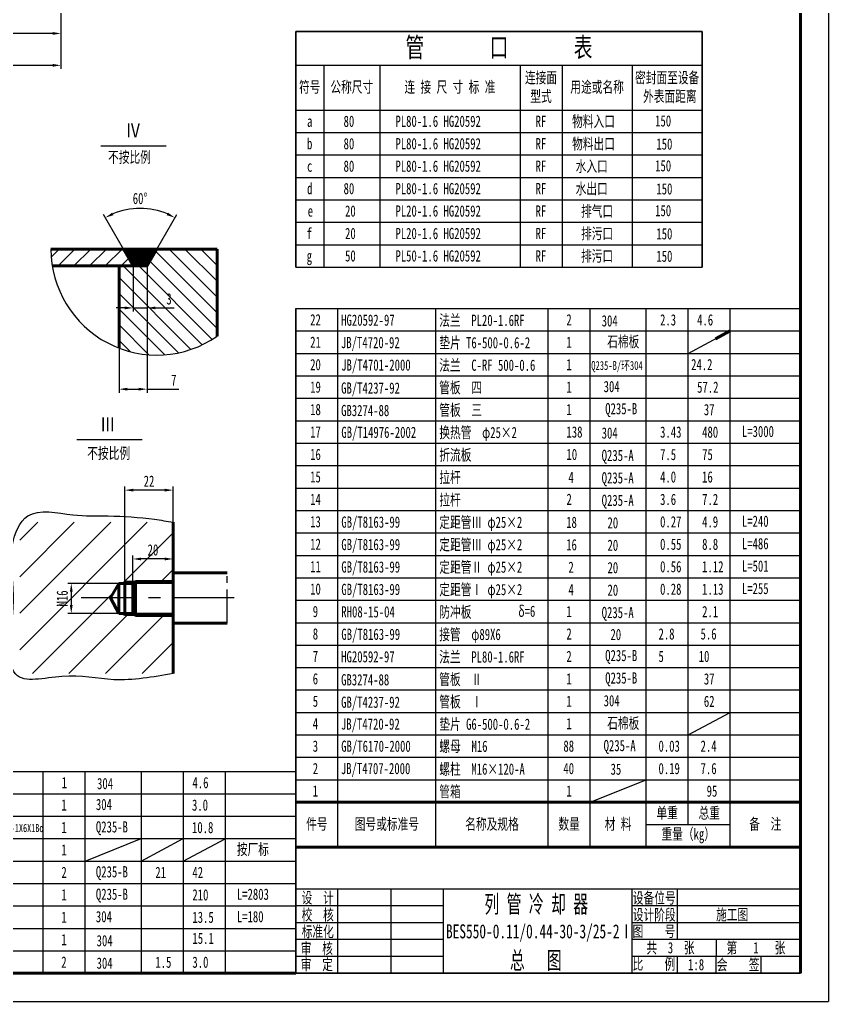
# Model space of a CAD drawing. Header units: millimetres. Extents: x 14092 to 63012, y 39469 to 71324.
# Drawn here: x 18512 to 20820, y 39469 to 42269 of the extents above; entities that cross this region are included whole.
import ezdxf
from ezdxf.enums import TextEntityAlignment as Align

# ---------------------------------------------------------------- set-up
doc = ezdxf.new("R2010")
doc.units = ezdxf.units.MM
for name, pattern in [('CENTER', [50.8, 31.75, -6.35, 6.35, -6.35]), ('CENTERX2', [4, 2.5, -0.5, 0.5, -0.5]), ('PHANTOM2', [31.75, 15.875, -3.175, 3.175, -3.175, 3.175, -3.175])]:
    doc.linetypes.add(name, pattern=pattern)
doc.layers.get('0').update_dxf_attribs({"lineweight": 60})
doc.layers.get('DEFPOINTS').update_dxf_attribs({"color": 1, "linetype": 'PHANTOM2', "lineweight": 30})
doc.layers.add('CCX', color=1, linetype='Continuous', lineweight=30)
doc.layers.add('DD', color=1, linetype='CENTER', lineweight=30)
doc.styles.add('HZ', font='SIMFANG.TTF', dxfattribs={"width": 0.7})
doc.styles.add('HZ123', font='SIMFANG.TTF', dxfattribs={"width": 0.7, "height": 2.5})
doc.styles.add('HZTXT', font='SIMFANG.TTF', dxfattribs={"width": 0.7, "height": 2.5})
doc.dimstyles.new('ISO-25$0', dxfattribs={"dimscale": 8, "dimtxt": 4, "dimasz": 3, "dimexe": 1.25, "dimexo": 0, "dimgap": 1.2, "dimtad": 1, "dimdec": 0, "dimtxsty": 'HZ', "dimcen": 0, "dimclrd": 256, "dimclrt": 256, "dimadec": 0, "dimazin": 0, "dimtm": 1e-09, "dimtfac": 8, "dimtdec": 0, "dimtmove": 0, "dimatfit": 2, "dimfxl": 1, "dimlwd": -1, "dimarcsym": 0})
doc.dimstyles.new('ISO-25$2', dxfattribs={"dimscale": 8, "dimtxt": 4, "dimasz": 3, "dimexe": 1.25, "dimexo": 0, "dimgap": 1.5, "dimtad": 2, "dimtih": 1, "dimtoh": 1, "dimdec": 0, "dimdsep": 46, "dimtxsty": 'HZ', "dimcen": 3, "dimadec": 0, "dimazin": 0, "dimtm": 1e-09, "dimtfac": 8, "dimtdec": 0, "dimtmove": 0, "dimatfit": 3, "dimfxl": 1, "dimarcsym": 0})

# ---------------------------------------------------------------- blocks, each defined once
blk = doc.blocks.new('*D51')
at = {"layer": 'CCX', "color": 0, "lineweight": -2}
for p, q in [((18835.5, 41566.5), (18835.5, 41436.8)), ((18875.5, 41566.5), (18875.5, 41436.8))]:
    blk.add_line(p, q, dxfattribs=at)
at = {"layer": 'CCX'}
for p, q in [((18811.5, 41446.8), (18787.5, 41446.8)), ((18835.5, 41446.8), (18875.5, 41446.8)), ((18899.5, 41446.8), (18952.5, 41446.8))]:
    blk.add_line(p, q, dxfattribs=at)
for points in [[(18811.5, 41450.8), (18811.5, 41442.8), (18835.5, 41446.8)], [(18899.5, 41450.8), (18899.5, 41442.8), (18875.5, 41446.8)]]:
    blk.add_solid(points, dxfattribs=at)
at = {"layer": 'DEFPOINTS', "color": 0}
for p in [(18835.5, 41566.5), (18875.5, 41566.5), (18835.5, 41446.8)]:
    blk.add_point(p, dxfattribs=at)
at = {"layer": 'CCX', "insert": (18938, 41472.4), "char_height": 32, "attachment_point": 5, "style": 'HZ'}
blk.add_mtext('3', dxfattribs=at)
blk = doc.blocks.new('*D52')
at = {"layer": 'CCX', "color": 0, "lineweight": -2}
for p, q in [((18795.5, 41566.5), (18795.5, 41205.1)), ((18875.5, 41566.5), (18875.5, 41205.1))]:
    blk.add_line(p, q, dxfattribs=at)
at = {"layer": 'CCX'}
for p, q in [((18819.5, 41215.1), (18851.5, 41215.1)), ((18875.5, 41215.1), (18966.4, 41215.1))]:
    blk.add_line(p, q, dxfattribs=at)
for points in [[(18819.5, 41219.1), (18819.5, 41211.1), (18795.5, 41215.1)], [(18851.5, 41219.1), (18851.5, 41211.1), (18875.5, 41215.1)]]:
    blk.add_solid(points, dxfattribs=at)
at = {"layer": 'DEFPOINTS', "color": 0}
for p in [(18795.5, 41566.5), (18875.5, 41566.5), (18875.5, 41215.1)]:
    blk.add_point(p, dxfattribs=at)
at = {"layer": 'CCX', "insert": (18951.7, 41240.7), "char_height": 32, "attachment_point": 5, "style": 'HZ'}
blk.add_mtext('7', dxfattribs=at)
blk = doc.blocks.new('*D53')
at = {"layer": 'CCX', "color": 0, "lineweight": -2}
for p, q in [((18807.8, 41614.5), (18751.1, 41712.8)), ((18903.2, 41614.5), (18960, 41712.8))]:
    blk.add_line(p, q, dxfattribs=at)
blk.add_arc((18855.5, 41531.8), 198.9, 66.9162, 113.0838, dxfattribs=at)
at = {"layer": 'CCX', "color": 0}
for points in [[(18779.3, 41711.3), (18775.7, 41718.4), (18756.1, 41704.1)], [(18935.3, 41718.4), (18931.7, 41711.3), (18955, 41704.1)]]:
    blk.add_solid(points, dxfattribs=at)
at = {"layer": 'DEFPOINTS', "color": 0}
for p in [(18890.1, 41727.8), (18807.8, 41614.5), (18903.2, 41614.5), (18835.5, 41566.5), (18875.5, 41566.5)]:
    blk.add_point(p, dxfattribs=at)
at = {"layer": 'CCX', "color": 0, "insert": (18855.5, 41758.8), "char_height": 32, "attachment_point": 5, "style": 'HZ'}
blk.add_mtext('60°', dxfattribs=at)
blk = doc.blocks.new('*D54')
at = {"layer": 'CCX', "color": 0, "lineweight": -2}
for p, q in [((18794.8, 40661.3), (18649.1, 40661.3)), ((18794.8, 40575.1), (18649.1, 40575.1))]:
    blk.add_line(p, q, dxfattribs=at)
at = {"layer": 'CCX'}
blk.add_line((18659.1, 40637.3), (18659.1, 40599.1), dxfattribs=at)
for points in [[(18655.1, 40637.3), (18663.1, 40637.3), (18659.1, 40661.3)], [(18655.1, 40599.1), (18663.1, 40599.1), (18659.1, 40575.1)]]:
    blk.add_solid(points, dxfattribs=at)
at = {"layer": 'DEFPOINTS', "color": 0}
for p in [(18794.8, 40661.3), (18659.1, 40575.1), (18794.8, 40575.1)]:
    blk.add_point(p, dxfattribs=at)
at = {"layer": 'CCX', "insert": (18633.5, 40618.2), "char_height": 32, "attachment_point": 5, "rotation": 90, "style": 'HZ'}
blk.add_mtext('M16', dxfattribs=at)
blk = doc.blocks.new('*D55')
at = {"layer": 'CCX', "color": 0, "lineweight": -2}
for p, q in [((18834.6, 40661.3), (18834.6, 40740.8)), ((18949.9, 40691.7), (18949.9, 40740.8))]:
    blk.add_line(p, q, dxfattribs=at)
at = {"layer": 'CCX'}
blk.add_line((18925.9, 40730.8), (18858.6, 40730.8), dxfattribs=at)
for points in [[(18858.6, 40734.8), (18858.6, 40726.8), (18834.6, 40730.8)], [(18925.9, 40734.8), (18925.9, 40726.8), (18949.9, 40730.8)]]:
    blk.add_solid(points, dxfattribs=at)
at = {"layer": 'DEFPOINTS', "color": 0}
for p in [(18834.6, 40730.8), (18949.9, 40691.7), (18834.6, 40661.3)]:
    blk.add_point(p, dxfattribs=at)
at = {"layer": 'CCX', "insert": (18892.3, 40756.4), "char_height": 32, "attachment_point": 5, "style": 'HZ'}
blk.add_mtext('20', dxfattribs=at)
blk = doc.blocks.new('*D56')
at = {"layer": 'CCX', "color": 0, "lineweight": -2}
for p, q in [((18812, 40667), (18812, 40937.1)), ((18949.9, 40691.7), (18949.9, 40937.1))]:
    blk.add_line(p, q, dxfattribs=at)
at = {"layer": 'CCX'}
blk.add_line((18925.9, 40927.1), (18836, 40927.1), dxfattribs=at)
for points in [[(18836, 40931.1), (18836, 40923.1), (18812, 40927.1)], [(18925.9, 40931.1), (18925.9, 40923.1), (18949.9, 40927.1)]]:
    blk.add_solid(points, dxfattribs=at)
at = {"layer": 'DEFPOINTS', "color": 0}
for p in [(18812, 40927.1), (18949.9, 40691.7), (18812, 40667)]:
    blk.add_point(p, dxfattribs=at)
at = {"layer": 'CCX', "insert": (18881, 40952.7), "char_height": 32, "attachment_point": 5, "style": 'HZ'}
blk.add_mtext('22', dxfattribs=at)
blk = doc.blocks.new('*D176')
at = {"layer": 'CCX', "color": 0, "lineweight": -2}
for p, q in [((18629.6, 42974.2), (18629.6, 42219.6)), ((18285.6, 42683.2), (18285.6, 42219.6))]:
    blk.add_line(p, q, dxfattribs=at)
at = {"layer": 'CCX'}
blk.add_line((18605.6, 42229.6), (18309.6, 42229.6), dxfattribs=at)
for points in [[(18309.6, 42233.6), (18309.6, 42225.6), (18285.6, 42229.6)], [(18605.6, 42233.6), (18605.6, 42225.6), (18629.6, 42229.6)]]:
    blk.add_solid(points, dxfattribs=at)
at = {"layer": 'DEFPOINTS', "color": 0}
for p in [(18629.6, 42974.2), (18285.6, 42683.2), (18285.6, 42229.6)]:
    blk.add_point(p, dxfattribs=at)
at = {"layer": 'CCX', "insert": (18443.1, 42255.2), "char_height": 32, "attachment_point": 5, "style": 'HZ'}
blk.add_mtext('350', dxfattribs=at)
blk = doc.blocks.new('*D178')
at = {"layer": 'CCX', "color": 0, "lineweight": -2}
for p, q in [((14846, 42974.2), (14846, 42128.7)), ((18629.6, 42974.2), (18629.6, 42128.7))]:
    blk.add_line(p, q, dxfattribs=at)
at = {"layer": 'CCX'}
blk.add_line((14870, 42138.7), (18605.6, 42138.7), dxfattribs=at)
for points in [[(14870, 42142.7), (14870, 42134.7), (14846, 42138.7)], [(18605.6, 42142.7), (18605.6, 42134.7), (18629.6, 42138.7)]]:
    blk.add_solid(points, dxfattribs=at)
at = {"layer": 'DEFPOINTS', "color": 0}
for p in [(14846, 42974.2), (18629.6, 42974.2), (18629.6, 42138.7)]:
    blk.add_point(p, dxfattribs=at)
at = {"layer": 'CCX', "insert": (16605, 42164.3), "char_height": 32, "attachment_point": 5, "style": 'HZ'}
blk.add_mtext('3813', dxfattribs=at)

msp = doc.modelspace()

# ---------------------------------------------------------------- hatches: boundary and pattern name
at = {"layer": 'CCX'}
h = msp.add_hatch(dxfattribs=at)
h.set_pattern_fill('ANSI31', color=256, scale=10, style=0)
h.set_pattern_definition([(45, (1696.78, 260.283), (-22.45064, 22.45064), [])])
h.paths.add_polyline_path([(18835.5, 41566.5), (18807.8, 41614.5), (18601.1, 41614.5, 0.039907), (18604.9, 41566.5)])
h = msp.add_hatch(dxfattribs=at)
h.set_pattern_fill('ANSI31', color=256, scale=10, angle=90, style=0)
h.set_pattern_definition([(135, (1696.78, 260.283), (-22.45064, -22.45064), [])])
h.paths.add_polyline_path([(19075.5, 41614.5), (18903.2, 41614.5), (18875.5, 41566.5), (18795.5, 41566.5), (18795.5, 41332.2, 0.247713), (19075.5, 41366.3)])
h.paths.add_polyline_path([(18925.2, 41496.4), (18950.9, 41496.4), (18950.9, 41448.4), (18925.2, 41448.4)], flags=24)
h = msp.add_hatch(dxfattribs=at)
h.set_pattern_fill('ANSI37', color=256, scale=0.2, style=0)
h.set_pattern_definition([(45, (1517.3898, 0), (-0.449012806, 0.449012806), []), (135, (1517.3898, 0), (-0.449012806, -0.449012806), [])])
h.paths.add_polyline_path([(18807.8, 41614.5), (18835.5, 41566.5), (18875.5, 41566.5), (18903.2, 41614.5)])
h = msp.add_hatch(dxfattribs=at)
h.set_pattern_fill('ANSI31', color=256, scale=23.206674, angle=-180, style=0)
h.set_pattern_definition([(225, (37801.52, 41421.866), (52.10047, -52.10047), [])])
h.paths.add_polyline_path([(18512.1, 40835.9), (18512.1, 40403.9), (18949.9, 40403.9), (18949.9, 40569.4), (18812, 40569.4), (18812, 40575.1), (18794.8, 40575.1), (18770.9, 40619.9), (18794.8, 40661.3), (18812, 40661.3), (18812, 40667), (18949.9, 40667), (18949.9, 40691.7), (18949.9, 40835.9)])
h.paths.add_polyline_path([(18915.1, 40731.4), (18869.4, 40731.4), (18869.4, 40773.4), (18915.1, 40773.4)], flags=24)
h.paths.add_polyline_path([(18667.5, 40651.8), (18667.5, 40584.6), (18625.5, 40584.6), (18625.5, 40651.8)], flags=24)

# ---------------------------------------------------------------- linework, layer by layer
for p, q in [((20739.9, 44141.1), (20739.9, 39549.1)), ((18601.1, 41614.5), (19075.5, 41614.5)), ((18835.5, 41566.5), (18807.8, 41614.5)), ((18875.5, 41566.5), (18903.2, 41614.5)), ((19075.5, 41614.5), (19075.5, 41366.3)), ((18604.9, 41566.5), (18875.5, 41566.5)), ((18795.5, 41566.5), (18795.5, 41332.2)), ((20539.9, 41381.1), (20497.3, 41358.3)), ((20497.3, 41358.3), (20497.3, 41358.3)), ((18949.9, 40403.9), (18949.9, 40691.7)), ((18949.9, 40691.7), (19104.1, 40691.7)), ((18949.9, 40548.1), (18949.9, 40691.7)), ((18794.8, 40661.3), (18770.9, 40619.9)), ((18794.8, 40575.1), (18794.8, 40661.3)), ((18834.6, 40661.3), (18794.8, 40661.3)), ((18812, 40569.4), (18812, 40667)), ((18842.3, 40667), (18834.6, 40661.3)), ((18834.6, 40575.1), (18834.6, 40661.3)), ((18842.3, 40569.4), (18842.3, 40667)), ((18949.9, 40667), (18842.3, 40667)), ((18770.9, 40619.9), (18794.8, 40575.1)), ((18834.6, 40575.1), (18794.8, 40575.1)), ((18842.3, 40569.4), (18834.6, 40575.1)), ((18949.9, 40569.4), (18842.3, 40569.4)), ((18949.9, 40548.1), (19104.1, 40548.1)), ((19299.9, 40037.1), (20739.9, 40037.1)), ((19299.9, 40037.1), (20739.9, 40037.1)), ((19299.9, 39909.1), (20739.9, 39909.1))]:
    msp.add_line(p, q)
at = {"lineweight": 35}
for p, q in [((20739.9, 44141.1), (20739.9, 39549.1)), ((19299.9, 41445.1), (19299.9, 39549.1)), ((14291.9, 39549.1), (20739.9, 39549.1))]:
    msp.add_line(p, q, dxfattribs=at)
at = {"color": 0}
for p, q in [((18949.9, 40835.5), (18949.9, 40691.7)), ((17859.9, 39549.1), (19299.9, 39549.1))]:
    msp.add_line(p, q, dxfattribs=at)
at = {"layer": 'CCX'}
for p, q in [((20819.9, 44221.1), (20819.9, 39469.1)), ((19299.8, 42139.2), (20459.8, 42139.2)), ((19379.8, 42139.2), (19379.8, 41755.2)), ((19539.8, 42139.2), (19539.8, 41563.2)), ((19939.8, 42139.2), (19939.8, 41755.2)), ((20059.8, 42139.2), (20059.8, 41755.2)), ((20259.8, 42139.2), (20259.8, 41563.2)), ((19379.8, 42075.2), (19379.8, 41563.2)), ((19539.8, 42075.2), (19539.8, 41691.2)), ((19939.8, 42075.2), (19939.8, 41563.2)), ((20059.8, 42075.2), (20059.8, 41563.2)), ((19299.8, 42011.2), (20459.8, 42011.2)), ((19539.8, 42011.2), (19539.8, 41691.2)), ((19939.8, 42011.2), (19939.8, 41691.2)), ((20059.8, 42011.2), (20059.8, 41691.2)), ((19299.8, 41947.2), (20459.8, 41947.2)), ((19539.8, 41947.2), (19539.8, 41691.2)), ((19939.8, 41947.2), (19939.8, 41691.2)), ((20059.8, 41947.2), (20059.8, 41691.2)), ((19299.8, 41883.2), (20259.8, 41883.2)), ((19299.8, 41883.2), (20459.8, 41883.2)), ((19299.8, 41819.2), (20259.8, 41819.2)), ((19299.8, 41819.2), (20459.8, 41819.2)), ((19299.8, 41755.2), (20259.8, 41755.2)), ((19299.8, 41755.2), (20459.8, 41755.2)), ((19299.8, 41691.2), (20459.8, 41691.2)), ((19299.8, 41627.2), (20459.8, 41627.2)), ((19299.8, 41563.2), (20459.8, 41563.2)), ((19299.9, 41445.1), (20739.9, 41445.1)), ((19419.9, 39909.1), (19419.9, 41445.1)), ((19699.9, 39909.1), (19699.9, 41445.1)), ((20019.9, 39909.1), (20019.9, 41445.1)), ((20139.9, 39909.1), (20139.9, 41445.1)), ((20299.9, 39909.1), (20299.9, 41445.1)), ((20419.9, 39973.1), (20419.9, 41445.1)), ((20539.9, 39909.1), (20539.9, 41445.1)), ((19299.9, 41381.1), (20739.9, 41381.1)), ((20419.9, 41317.1), (20539.9, 41381.1)), ((19299.9, 41317.1), (20739.9, 41317.1)), ((19299.9, 41253.1), (20739.9, 41253.1)), ((19299.9, 41189.1), (20739.9, 41189.1)), ((19299.9, 41125.1), (20739.9, 41125.1)), ((19299.9, 41061.1), (20739.9, 41061.1)), ((19299.9, 40997.1), (20739.9, 40997.1)), ((19299.9, 40933.1), (20739.9, 40933.1)), ((19299.9, 40869.1), (20739.9, 40869.1)), ((19299.9, 40805.1), (20739.9, 40805.1)), ((19299.9, 40741.1), (20739.9, 40741.1)), ((18842.3, 40667), (18812, 40667)), ((18949.9, 40661.3), (18834.6, 40661.3)), ((19299.9, 40677.1), (20739.9, 40677.1)), ((19299.9, 40613.1), (20739.9, 40613.1)), ((18949.9, 40575.1), (18834.6, 40575.1)), ((18842.3, 40569.4), (18812, 40569.4)), ((19299.9, 40549.1), (20739.9, 40549.1)), ((19299.9, 40549.1), (20739.9, 40549.1)), ((19299.9, 40485.1), (20739.9, 40485.1)), ((19299.9, 40421.1), (20739.9, 40421.1)), ((19299.9, 40357.1), (20739.9, 40357.1)), ((19299.9, 40293.1), (20739.9, 40293.1)), ((20419.9, 40229.1), (20539.9, 40293.1)), ((19299.9, 40229.1), (20739.9, 40229.1)), ((19299.9, 40165.1), (20739.9, 40165.1)), ((17858.3, 40125.1), (19299.9, 40125.1)), ((18579.1, 39549.1), (18579.1, 40125.1)), ((18699.2, 39549.1), (18699.2, 40125.1)), ((18859.4, 39549.1), (18859.4, 40125.1)), ((18979.6, 39549.1), (18979.6, 40125.1)), ((19099.7, 39549.1), (19099.7, 40125.1)), ((19299.9, 40101.1), (20739.9, 40101.1)), ((20139.9, 40037.1), (20299.9, 40101.1)), ((20739.9, 39549.1), (20739.9, 40101.1)), ((17858.3, 40061.1), (19299.9, 40061.1)), ((20739.9, 39549.1), (20739.9, 40053.1)), ((17858.3, 39997.1), (19299.9, 39997.1)), ((20299.9, 39973.1), (20539.9, 39973.1)), ((17858.3, 39933.1), (19299.9, 39933.1)), ((18698.4, 39869.1), (18858.4, 39933.1)), ((18858.4, 39869.1), (18978.4, 39933.1)), ((18978.6, 39868.6), (19098.6, 39932.6)), ((17858.3, 39869.1), (19299.9, 39869.1)), ((17858.3, 39805.1), (19299.9, 39805.1)), ((20739.9, 39789.1), (19299.9, 39789.1)), ((19418.8, 39789.1), (19418.8, 39549.1)), ((19570.7, 39789.1), (19570.7, 39549.1)), ((19721.9, 39549.1), (19721.9, 39789.1)), ((20259.9, 39549.1), (20259.9, 39789.1)), ((20387.9, 39789.1), (20387.9, 39645.1)), ((17858.3, 39741.1), (19299.9, 39741.1)), ((19721.9, 39741.1), (19299.9, 39741.1)), ((20739.9, 39741.1), (20259.9, 39741.1)), ((17858.3, 39677.1), (19299.9, 39677.1)), ((19721.9, 39693.1), (19299.9, 39693.1)), ((20739.9, 39693.1), (20259.9, 39693.1)), ((19721.9, 39645.1), (19299.9, 39645.1)), ((20739.9, 39645.1), (20259.9, 39645.1)), ((20499.9, 39645.1), (20499.9, 39597.1)), ((17858.3, 39613.1), (19299.9, 39613.1)), ((19721.9, 39597.1), (19299.9, 39597.1)), ((20739.9, 39597.1), (20259.9, 39597.1)), ((20387.9, 39597.1), (20387.9, 39549.1)), ((20499.9, 39549.1), (20499.9, 39597.1)), ((20627.9, 39549.1), (20627.9, 39597.1)), ((19299.9, 39549.1), (20739.9, 39549.1)), ((19299.9, 39549.1), (20739.9, 39549.1)), ((14091.9, 39469.1), (20819.9, 39469.1))]:
    msp.add_line(p, q, dxfattribs=at)
at = {"layer": 'CCX', "lineweight": 35}
for p, q in [((19299.8, 42235.2), (20459.8, 42235.2)), ((19299.8, 42235.2), (19299.8, 41563.2)), ((20459.8, 42235.2), (20459.8, 41563.2)), ((19299.9, 39909.1), (20739.9, 39909.1))]:
    msp.add_line(p, q, dxfattribs=at)
at = {"layer": 'CCX', "color": 0, "lineweight": -3}
for p, q in [((18743.2, 41909.1), (18929.5, 41909.1)), ((18674.8, 41071.1), (18861.1, 41071.1))]:
    msp.add_line(p, q, dxfattribs=at)
at = {"layer": 'CCX', "linetype": 'PHANTOM2', "ltscale": 6}
msp.add_line((19104.1, 40548.1), (19104.1, 40691.7), dxfattribs=at)
at = {"layer": 'CCX'}
msp.add_arc((18903.2, 41614.5), 302.1, 180, 304.766, dxfattribs=at)
at = {"layer": 'CCX', "end_tangent": (0.999996, 0.002664)}
msp.add_spline([(18949.9, 40403.9), (18780.2, 40386.5), (18632.6, 40395.9), (18500.6, 40402.2), (18484.9, 40483.7), (18494.4, 40627.8), (18491.2, 40772), (18535.2, 40853.4), (18664, 40856.6), (18764.5, 40853.4), (18896.5, 40844), (18949.9, 40835.5)], degree=3, dxfattribs=at)
at = {"layer": 'DD', "linetype": 'CENTERX2', "ltscale": 70}
msp.add_line((19124.1, 40619.9), (18686.9, 40619.9), dxfattribs=at)

# ---------------------------------------------------------------- texts
at = {"layer": 'CCX'}
for s, height, style, width, p in [('物料入口', 32, 'HZ123', 0.7, (20088.5, 41962.9)), ('a', 32, 'HZ123', 0.7, (19332.1, 41963.2)), ('80', 32, 'HZ123', 0.7, (19436.3, 41963.2)), ('PL80-1.6 HG20592', 32, 'HZ123', 0.7, (19584.3, 41963.2)), ('RF', 32, 'HZ123', 0.7, (19984.4, 41963.2)), ('150', 32, 'HZ123', 0.7, (20325.5, 41964.3)), ('b', 32, 'HZ123', 0.7, (19332, 41899.2)), ('80', 32, 'HZ123', 0.7, (19436.3, 41899.2)), ('PL80-1.6 HG20592', 32, 'HZ123', 0.7, (19584.3, 41899.2)), ('RF', 32, 'HZ123', 0.7, (19984.4, 41899.2)), ('物料出口', 32, 'HZ123', 0.7, (20088.5, 41898.9)), ('150', 32, 'HZ123', 0.7, (20329, 41898.3)), ('80', 32, 'HZ123', 0.7, (19436.3, 41835.2)), ('PL80-1.6 HG20592', 32, 'HZ123', 0.7, (19584.3, 41835.2)), ('RF', 32, 'HZ123', 0.7, (19984.4, 41835.2)), ('水入口', 32, 'HZ123', 0.7, (20098.7, 41834.9)), ('150', 32, 'HZ123', 0.7, (20325.5, 41836.3)), ('c', 32, 'HZ123', 0.7, (19332.1, 41835.2)), ('d', 32, 'HZ123', 0.7, (19332, 41771.2)), ('PL80-1.6 HG20592', 32, 'HZ123', 0.7, (19584.3, 41771.2)), ('水出口', 32, 'HZ123', 0.7, (20098.7, 41770.9)), ('80', 32, 'HZ123', 0.7, (19436.3, 41771.2)), ('RF', 32, 'HZ123', 0.7, (19984.4, 41771.2)), ('150', 32, 'HZ123', 0.7, (20329, 41770.3)), ('e', 32, 'HZ123', 0.7, (19333.9, 41707.2)), ('20', 32, 'HZ123', 0.7, (19440.5, 41707.2)), ('PL20-1.6 HG20592', 32, 'HZ123', 0.7, (19584.3, 41707.2)), ('RF', 32, 'HZ123', 0.7, (19984.4, 41707.2)), ('排气口', 32, 'HZ123', 0.7, (20113.9, 41706.9)), ('150', 32, 'HZ123', 0.7, (20325.5, 41708.3)), ('f', 32, 'HZ123', 0.7, (19331, 41643.2)), ('20', 32, 'HZ123', 0.7, (19440.5, 41643.2)), ('PL20-1.6 HG20592', 32, 'HZ123', 0.7, (19584.3, 41643.2)), ('RF', 32, 'HZ123', 0.7, (19984.4, 41643.2)), ('排污口', 32, 'HZ123', 0.7, (20113.9, 41642.9)), ('150', 32, 'HZ123', 0.7, (20329, 41642.3)), ('50', 32, 'HZ123', 0.7, (19440.5, 41579.2)), ('PL50-1.6 HG20592', 32, 'HZ123', 0.7, (19584.3, 41579.2)), ('RF', 32, 'HZ123', 0.7, (19984.4, 41579.2)), ('排污口', 32, 'HZ123', 0.7, (20113.9, 41578.9)), ('150', 32, 'HZ123', 0.7, (20329, 41578.3)), ('g', 32, 'HZ123', 0.7, (19331, 41579.2)), ('22', 32, 'HZ', 0.7, (19340.9, 41397.1)), ('HG20592-97', 32.04, 'HZ', 0.7, (19429.5, 41396)), ('法兰  PL20-1.6RF', 32, 'HZ', 0.7, (19709.2, 41395.5)), ('2', 32, 'HZ', 0.7, (20072.1, 41397)), ('304', 32, 'HZ', 0.7, (20172.9, 41394.1)), ('2.3', 32, 'HZ', 0.7, (20339.6, 41396.8)), ('4.6', 32, 'HZ', 0.7, (20445.3, 41396.8)), ('21', 32, 'HZ', 0.7, (19340.9, 41333.1)), ('JB/T4720-92', 32.036, 'HZ', 0.7, (19428.8, 41332)), ('垫片 T6-500-0.6-2', 32, 'HZ', 0.7, (19709.5, 41331.6)), ('1', 32, 'HZ', 0.7, (20072.4, 41333.1)), ('石棉板', 32, 'HZ123', 0.7, (20188.6, 41334.6)), ('20', 32, 'HZ', 0.7, (19340.9, 41269.1)), ('JB/T4701-2000', 32.036, 'HZ', 0.7, (19429.5, 41268)), ('法兰  C-RF 500-0.6', 32, 'HZ', 0.7, (19709.2, 41267.5)), ('1', 32, 'HZ', 0.7, (20072.4, 41269.1)), ('24.2', 32, 'HZ', 0.7, (20428.1, 41269.3)), ('Q235-B/环304', 25.6, 'HZ123', 0.7, (20143.1, 41269.8)), ('19', 32, 'HZ', 0.7, (19340.9, 41205.1)), (' GB/T4237-92', 32.036, 'HZ', 0.7, (19414, 41202.3)), ('管板  四', 32, 'HZ', 0.7, (19709.2, 41203.6)), ('1', 32, 'HZ', 0.7, (20072.4, 41205.1)), ('304', 32, 'HZ123', 0.7, (20178.5, 41206.6)), ('57.2', 32, 'HZ', 0.7, (20445.3, 41204.8)), ('18', 32, 'HZ', 0.7, (19340.9, 41141.1)), (' GB3274-88', 32.04, 'HZ', 0.7, (19414, 41138.3)), ('管板  三', 32, 'HZ', 0.7, (19709.5, 41139.6)), ('1', 32, 'HZ', 0.7, (20072.4, 41141.1)), ('Q235-B', 32, 'HZ', 0.7, (20183, 41143.4)), ('37', 32, 'HZ', 0.7, (20464.5, 41140.8)), ('17', 32, 'HZ', 0.7, (19340.9, 41077.1)), ('GB/T14976-2002', 32.036, 'HZ', 0.7, (19429.9, 41076)), ('换热管  φ25×2', 32, 'HZ', 0.7, (19709.5, 41075.6)), ('138', 32, 'HZ', 0.7, (20072.4, 41077.1)), ('304', 32, 'HZ', 0.7, (20172.9, 41074.1)), ('3.43', 32, 'HZ', 0.7, (20339.6, 41076.8)), ('480', 32, 'HZ', 0.7, (20459.6, 41076.8)), ('L=3000', 32, 'HZ123', 0.7, (20573.1, 41078.6)), ('折流板  ', 32, 'HZ', 0.7, (19709.5, 41011.6)), ('16', 32, 'HZ', 0.7, (19340.9, 41013.1)), ('10', 32, 'HZ', 0.7, (20072.4, 41013.1)), ('Q235-A', 32, 'HZ', 0.7, (20172.9, 41010.1)), ('7.5', 32, 'HZ', 0.7, (20339.6, 41012.8)), ('75', 32, 'HZ', 0.7, (20459.6, 41012.8)), ('15', 32, 'HZ', 0.7, (19340.9, 40949.1)), ('拉杆 ', 32, 'HZ', 0.7, (19709.5, 40947.6)), ('4', 32, 'HZ123', 0.7, (20078, 40947.4)), ('Q235-A', 32, 'HZ', 0.7, (20172.9, 40946.1)), ('4.0', 32, 'HZ', 0.7, (20339.6, 40948.8)), ('16', 32, 'HZ', 0.7, (20459.6, 40948.8)), ('14', 32, 'HZ', 0.7, (19340.9, 40885.1)), ('拉杆 ', 32, 'HZ', 0.7, (19709.5, 40883.6)), ('2', 32, 'HZ', 0.7, (20072.4, 40885.1)), ('Q235-A', 32, 'HZ', 0.7, (20172.9, 40882.1)), ('3.6', 32, 'HZ', 0.7, (20339.6, 40884.8)), ('7.2', 32, 'HZ', 0.7, (20459.6, 40884.8)), ('13', 32, 'HZ', 0.7, (19340.9, 40821.1)), ('GB/T8163-99', 32.036, 'HZ', 0.7, (19429.9, 40820)), ('定距管Ⅲ φ25×2', 32, 'HZ', 0.7, (19709.5, 40819.6)), ('0.27', 32, 'HZ', 0.7, (20339.6, 40820.8)), ('4.9', 32, 'HZ', 0.7, (20459.6, 40820.8)), ('L=240', 32, 'HZ123', 0.7, (20573.1, 40822.6)), ('18', 32, 'HZ123', 0.7, (20071.6, 40819.4)), ('20', 32, 'HZ', 0.7, (20189.5, 40818.1)), ('12', 32, 'HZ', 0.7, (19340.9, 40757.1)), ('GB/T8163-99', 32.036, 'HZ', 0.7, (19429.9, 40756)), ('定距管Ⅲ φ25×2', 32, 'HZ', 0.7, (19709.5, 40755.6)), ('16', 32, 'HZ123', 0.7, (20071.6, 40755.4)), ('20', 32, 'HZ', 0.7, (20189.5, 40754.1)), ('0.55', 32, 'HZ', 0.7, (20339.6, 40756.8)), ('8.8', 32, 'HZ', 0.7, (20459.6, 40756.8)), ('L=486', 32, 'HZ123', 0.7, (20573.1, 40758.6)), ('11', 32, 'HZ', 0.7, (19340.9, 40693.1)), ('GB/T8163-99', 32.036, 'HZ', 0.7, (19429.9, 40692)), ('定距管Ⅱ φ25×2', 32, 'HZ', 0.7, (19709.5, 40691.6)), ('2', 32, 'HZ123', 0.7, (20078, 40691.4)), ('20', 32, 'HZ', 0.7, (20189.5, 40690.1)), ('0.56', 32, 'HZ', 0.7, (20339.6, 40692.8)), ('1.12', 32, 'HZ', 0.7, (20459.6, 40692.8)), ('L=501', 32, 'HZ123', 0.7, (20573.1, 40694.6)), ('10', 32, 'HZ', 0.7, (19340.9, 40629.1)), ('GB/T8163-99', 32.036, 'HZ', 0.7, (19429.9, 40628)), ('定距管Ⅰ φ25×2', 32, 'HZ', 0.7, (19709.5, 40627.6)), ('4', 32, 'HZ123', 0.7, (20078, 40627.4)), ('20', 32, 'HZ', 0.7, (20189.5, 40626.1)), ('0.28', 32, 'HZ', 0.7, (20339.6, 40628.8)), ('1.13', 32, 'HZ', 0.7, (20459.6, 40628.8)), ('L=255', 32, 'HZ123', 0.7, (20573.1, 40630.6)), ('防冲板 ', 32, 'HZ', 0.7, (19709.5, 40563.6)), ('δ=6', 32, 'HZ', 0.7, (19934.8, 40565.7)), ('9', 32, 'HZ', 0.7, (19348.3, 40565.1)), ('RH08-15-04', 32.04, 'HZ', 0.7, (19429.9, 40564.1)), ('1', 32, 'HZ', 0.7, (20072.4, 40565.1)), ('Q235-A', 32, 'HZ', 0.7, (20172.9, 40562.1)), ('2.1', 32, 'HZ', 0.7, (20459.6, 40564.8)), ('8', 32, 'HZ', 0.7, (19348.3, 40501.1)), ('GB/T8163-99', 32.036, 'HZ', 0.7, (19429.9, 40500)), ('接管  φ89X6', 32, 'HZ', 0.7, (19709.2, 40499.6)), ('2', 32, 'HZ', 0.7, (20072.1, 40501.1)), ('20', 32, 'HZ123', 0.7, (20198, 40499.4)), ('2.8', 32, 'HZ', 0.7, (20335.1, 40501.1)), ('5.6', 32, 'HZ', 0.7, (20455.1, 40501.1)), ('7', 32, 'HZ', 0.7, (19348.3, 40437.1)), ('HG20592-97', 32.04, 'HZ', 0.7, (19429.5, 40436)), ('法兰  PL80-1.6RF', 32, 'HZ', 0.7, (19709.2, 40435.5)), ('2', 32, 'HZ', 0.7, (20072.1, 40437)), ('Q235-B', 32, 'HZ', 0.7, (20183, 40439.4)), ('5', 32, 'HZ', 0.7, (20335, 40437)), ('10', 32, 'HZ', 0.7, (20449.8, 40437)), ('6', 32, 'HZ', 0.7, (19348.3, 40373.1)), ('管板  Ⅱ', 32, 'HZ', 0.7, (19709.2, 40371.6)), ('1', 32, 'HZ', 0.7, (20072.4, 40373.1)), ('Q235-B', 32, 'HZ', 0.7, (20183, 40375.4)), ('37', 32, 'HZ', 0.7, (20464.5, 40372.8)), (' GB3274-88', 32.04, 'HZ', 0.7, (19414, 40370.3)), ('5', 32, 'HZ', 0.7, (19348.3, 40309.1)), (' GB/T4237-92', 32.036, 'HZ', 0.7, (19414, 40306.3)), ('管板  Ⅰ', 32, 'HZ', 0.7, (19709.5, 40307.6)), ('1', 32, 'HZ', 0.7, (20072.4, 40309.1)), ('304', 32, 'HZ123', 0.7, (20178.5, 40310.6)), ('62', 32, 'HZ', 0.7, (20464.5, 40308.8)), ('4', 32, 'HZ', 0.7, (19348.3, 40245.1)), ('JB/T4720-92', 32.036, 'HZ', 0.7, (19428.8, 40244)), ('垫片 G6-500-0.6-2', 32, 'HZ', 0.7, (19709.5, 40243.6)), ('1', 32, 'HZ', 0.7, (20072.4, 40245.1)), ('石棉板', 32, 'HZ123', 0.7, (20188.6, 40246.6)), ('3', 32, 'HZ', 0.7, (19348.3, 40181.1)), (' GB/T6170-2000', 32.036, 'HZ', 0.7, (19414.4, 40180.8)), ('螺母  M16', 32.04, 'HZ', 0.7, (19709.6, 40180.7)), ('88', 32, 'HZ', 0.7, (20063.6, 40181.1)), ('Q235-A', 32, 'HZ123', 0.7, (20178.5, 40182.6)), ('0.03', 32, 'HZ', 0.7, (20335.1, 40181.1)), ('2.4', 32, 'HZ', 0.7, (20455.1, 40181.1)), (' JB/T4707-2000', 32.036, 'HZ', 0.7, (19413.3, 40117.1)), ('螺柱  M16×120-A', 32, 'HZ', 0.7, (19709.5, 40115.6)), ('2', 32, 'HZ', 0.7, (19348.3, 40117.1)), ('40', 32, 'HZ', 0.7, (20063.6, 40117.1)), ('35', 32, 'HZ123', 0.7, (20198.3, 40115.4)), ('0.19', 32, 'HZ', 0.7, (20335.1, 40117.1)), ('7.6', 32, 'HZ', 0.7, (20455.1, 40117.1)), ('1', 32, 'HZ', 0.7, (18631.9, 40077.1)), ('304', 32, 'HZ', 0.7, (18732.7, 40074.2)), ('4.6', 32, 'HZ', 0.7, (19005, 40076.9)), ('1', 32, 'HZ', 0.7, (19348.3, 40053.1)), ('管箱', 32, 'HZ', 0.7, (19709.5, 40051.6)), ('1', 32, 'HZ', 0.7, (20072.4, 40053.1)), ('95', 32, 'HZ', 0.7, (20472.4, 40052.8)), ('1', 32, 'HZ', 0.7, (18630.9, 40013.1)), ('304', 32, 'HZ123', 0.7, (18729.4, 40014.7)), ('3.0', 32, 'HZ', 0.7, (19003.7, 40012.9)), ('臌胀节ZDW(A)500-0.6-1X6X1Bo', 23.328, 'HZ', 0.7, (18266.2, 39951.8)), ('1', 32, 'HZ', 0.7, (18630.9, 39949.1)), ('Q235-B', 32, 'HZ123', 0.7, (18729.4, 39950.7)), ('10.8', 32, 'HZ', 0.7, (19003.7, 39948.9)), ('1', 32, 'HZ', 0.7, (18630.9, 39885.1)), ('按厂标', 32, 'HZ123', 0.7, (19131.7, 39886.7)), ('2', 32, 'HZ', 0.7, (18630.9, 39821.1)), ('Q235-B', 32, 'HZ123', 0.7, (18729.4, 39822.7)), ('21', 32, 'HZ', 0.7, (18899.1, 39820.9)), ('42', 32, 'HZ', 0.7, (19004.8, 39820.9)), ('1', 32, 'HZ', 0.7, (18630.9, 39757.1)), ('Q235-B', 32, 'HZ123', 0.7, (18729.4, 39758.7)), ('210', 32, 'HZ', 0.7, (19004.8, 39756.9)), ('L=2803', 32, 'HZ123', 0.7, (19131.7, 39758.7)), ('设  计', 32, 'HZTXT', 0.7, (19316.7, 39748.7)), ('列 管 冷 却 器', 50, 'HZ123', 0.62, (19838.3, 39721.7)), ('设备位号', 32, 'HZTXT', 0.7, (20261.9, 39748.1)), ('校  核', 32, 'HZTXT', 0.7, (19316.7, 39700.2)), ('设计阶段', 32, 'HZTXT', 0.7, (20261.9, 39700.1)), ('施工图', 32, 'HZTXT', 0.7, (20499.4, 39700.5, 20)), ('1', 32, 'HZ', 0.7, (18630.9, 39693.1)), ('304', 32, 'HZ123', 0.7, (18729.4, 39694.7)), ('13.5', 32, 'HZ', 0.7, (19004.8, 39692.9)), ('L=180', 32, 'HZ123', 0.7, (19131.7, 39694.7)), ('标准化', 32, 'HZTXT', 0.7, (19316.7, 39652.2)), ('图    号', 32, 'HZTXT', 0.7, (20260.9, 39652.9)), ('1', 32, 'HZ', 0.7, (18630.9, 39629.1)), ('304', 32, 'HZ', 0.7, (18731.4, 39626.2)), ('15.1', 32, 'HZ', 0.7, (19005, 39632.9)), ('审  核', 32, 'HZTXT', 0.7, (19314.3, 39604.1)), ('共  3  张', 32, 'HZTXT', 0.7, (20300.6, 39606)), ('第   1   张', 32, 'HZTXT', 0.7, (20529.2, 39606)), ('2', 32, 'HZ', 0.7, (18630.6, 39565.1)), ('304', 32, 'HZ', 0.7, (18731.4, 39562.1)), ('1.5', 32, 'HZ', 0.7, (18899.1, 39564.8)), ('3.0', 32, 'HZ', 0.7, (19004.8, 39564.8)), ('审  定', 32, 'HZTXT', 0.7, (19314.3, 39558.3)), ('      总   图', 50, 'HZ123', 0.62, (19784.5, 39561)), ('比    例', 32, 'HZTXT', 0.7, (20261, 39559.5)), ('会    签', 32, 'HZTXT', 0.7, (20501.3, 39557.7))]:
    msp.add_text(s, height=height, dxfattribs=dict(at, style=style, width=width)).set_placement(p)
at = {"layer": 'CCX', "color": 0, "linetype": 'ByBlock', "lineweight": -3, "style": 'HZ123', "width": 0.8}
for s, p in [('Ⅳ', (18813.9, 41932.9)), ('Ⅲ', (18741.4, 41094.7))]:
    msp.add_text(s, height=40, dxfattribs=at).set_placement(p)
at = {"layer": 'CCX', "style": 'HZTXT', "width": 0.7}
msp.add_text('1:8', height=32, dxfattribs=at).set_placement((20442.4, 39557.9), align=Align.CENTER)
at = {"layer": 'CCX'}
for s, insert, char_height, width, attachment_point, style in [('管       口       表', (19879.8, 42187.2), 56, 1160, 5, 'HZ123'), ('连接面\\P型式', (19999.8, 42075.2), 32, 200, 5, 'HZ123'), ('密封面至设备   外表面距离', (20359.8, 42075.2), 32, 200, 5, 'HZ123'), ('符号', (19339.8, 42075.2), 32, 80, 5, 'HZ123'), ('公称尺寸', (19459.8, 42075.2), 32, 160, 5, 'HZ123'), ('连 接 尺 寸 标 准', (19739.8, 42075.2), 32, 400, 5, 'HZ123'), ('用途或名称', (20159.8, 42075.2), 32, 200, 5, 'HZ123'), ('单重', (20359.9, 40005.1), 32, 120, 5, 'HZ123'), ('总重', (20479.9, 40005.1), 32, 120, 5, 'HZ123'), ('件号', (19359.9, 39973.1), 32, 120, 5, 'HZ123'), ('图号或标准号', (19559.9, 39973.1), 32, 280, 5, 'HZ123'), ('名称及规格', (19859.9, 39973.1), 32, 320, 5, 'HZ123'), ('数量', (20079.9, 39973.1), 32, 120, 5, 'HZ123'), ('材 料', (20219.9, 39973.1), 32, 160, 5, 'HZ123'), ('备  注', (20639.9, 39973.1), 32, 200, 5, 'HZ123'), ('重量（kg）', (20419.9, 39941.1), 32, 240, 5, 'HZ123'), ('BES550-0.11/0.44-30-3/25-2Ⅰ', (19728.6, 39688.8), 40, 933.851, 1, 'HZ')]:
    msp.add_mtext(s, dxfattribs=dict(at, insert=insert, char_height=char_height, width=width, attachment_point=attachment_point, style=style))
at = {"layer": 'CCX', "color": 0, "lineweight": -3, "char_height": 32.04, "attachment_point": 5, "style": 'HZ'}
for insert in [(18825.3, 41875.1), (18765.8, 41030.6)]:
    msp.add_mtext('不按比例', dxfattribs=dict(at, insert=insert))

# ---------------------------------------------------------------- dimensions: what is measured, and where the dimension line sits
at = {"layer": 'CCX'}
for base, p1, p2, text, picture, middle in [((18629.6, 42138.7), (14846, 42974.2), (18629.6, 42974.2), '3813', '*D178', (16605, 42138.7)), ((18285.6, 42229.6), (18629.6, 42974.2), (18285.6, 42683.2), '350', '*D176', (18443.1, 42229.6)), ((18835.5, 41446.8), (18875.5, 41566.5), (18835.5, 41566.5), '3', '*D51', (18938, 41446.8)), ((18875.5, 41215.1), (18795.5, 41566.5), (18875.5, 41566.5), '7', '*D52', (18951.7, 41215.1))]:
    dim = msp.add_linear_dim(base=base, p1=p1, p2=p2, text=text, dimstyle='ISO-25$0', dxfattribs=at)
    dim.commit()
    dim.dimension.update_dxf_attribs({"geometry": picture, "text_midpoint": middle, "dimtype": 160})
dim = msp.add_angular_dim_2l(base=(18890.1, 41727.8), line1=((18875.5, 41566.5), (18903.2, 41614.5)), line2=((18835.5, 41566.5), (18807.8, 41614.5)), dimstyle='ISO-25$2', override={"dimazin": 2}, dxfattribs=at)
dim.commit()
dim.dimension.update_dxf_attribs({"geometry": '*D53', "text_midpoint": (18855.5, 41758.8)})
dim = msp.add_linear_dim(base=(18812, 40927.1), p1=(18949.9, 40691.7), p2=(18812, 40667), angle=180, text='22', dimstyle='ISO-25$0', dxfattribs=at)
dim.commit()
dim.dimension.update_dxf_attribs({"geometry": '*D56', "text_midpoint": (18881, 40952.7)})
for base, p1, p2, angle, text, picture, middle in [((18834.6, 40730.8), (18949.9, 40691.7), (18834.6, 40661.3), 180, '20', '*D55', (18892.3, 40730.8)), ((18659.1, 40575.1), (18794.8, 40661.3), (18794.8, 40575.1), 270, 'M16', '*D54', (18659.1, 40618.2))]:
    dim = msp.add_linear_dim(base=base, p1=p1, p2=p2, angle=angle, text=text, dimstyle='ISO-25$0', dxfattribs=at)
    dim.commit()
    dim.dimension.update_dxf_attribs({"geometry": picture, "text_midpoint": middle, "dimtype": 160})

doc.saveas('drawing.dxf')
